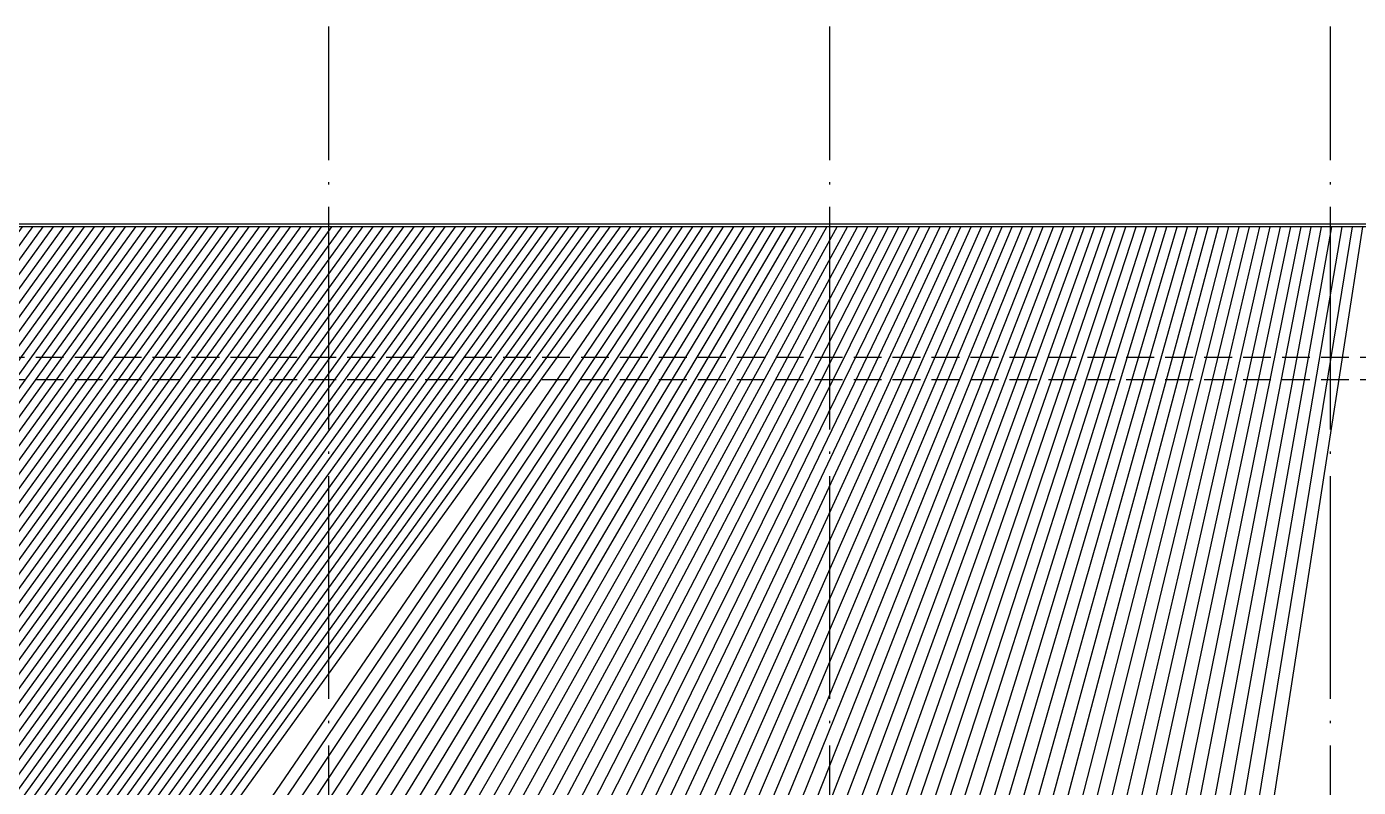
# Model space of a CAD drawing. Extents: x -4210259 to 293730, y -7499 to 868879.
# Drawn here: x -1069454 to -1045520, y 524815 to 538485 of the extents above; entities that cross this region are included whole.
import ezdxf

# ---------------------------------------------------------------- set-up
doc = ezdxf.new("R2010")
doc.units = 0
doc.header["$LTSCALE"] = 1000
doc.header["$MEASUREMENT"] = 0
doc.linetypes.add('__DASH', pattern=[0.35, 0.25, -0.1])
doc.linetypes.add('DOTE', pattern=[2.42, 2, -0.2, 0.02, -0.2])
for name, color, linetype in [('A-AXIS-DOTE', 14, 'DOTE'), ('A-HATCH-2', 251, 'Continuous'), ('A-LIN-V', 9, 'Continuous')]:
    doc.layers.add(name, color=color, linetype=linetype)

msp = doc.modelspace()

# ---------------------------------------------------------------- hatches: boundary and pattern name
at = {"layer": 'A-HATCH-2'}
h = msp.add_hatch(dxfattribs=at)
h.set_pattern_fill('ANSI31', color=256, scale=150, angle=45)
h.set_pattern_definition([(90, (-40599568146.96, -3384804562), (-238.125, -2e-30), [])])
h.paths.add_polyline_path([(-1070820.7, 517237.5), (-1047430, 517237.5), (-1047640.7, 517237.5), (-1068520.7, 517237.5), (-1068520.7, 519637.5), (-1047620.7, 519637.5), (-1047620.7, 517237.5), (-1047430, 517237.5), (-1047080, 517237.5), (-1043820.7, 517237.5), (-1045320.7, 517237.5), (-1045320.7, 534887.5), (-1070820.7, 534887.5)])

# ---------------------------------------------------------------- linework, layer by layer
at = {"layer": 'A-AXIS-DOTE', "ltscale": 2}
for p, q in [((-1064020.7, 511887.5), (-1064020.7, 538485.1)), ((-1055020.7, 511887.5), (-1055020.7, 538485.1)), ((-1046020.7, 511887.5), (-1046020.7, 538485.1))]:
    msp.add_line(p, q, dxfattribs=at)
at = {"layer": 'A-AXIS-DOTE', "linetype": '__DASH', "ltscale": 2}
for p, q in [((-940690, 534937.5), (-1111279.8, 534937.5)), ((-940690, 532537.5), (-1111279.8, 532537.5)), ((-940690, 532137.5), (-1111279.8, 532137.5))]:
    msp.add_line(p, q, dxfattribs=at)
at = {"layer": 'A-LIN-V'}
for p, q in [((-946220.7, 534937.5), (-1104220.7, 534937.5)), ((-946220.7, 534887.5), (-1104220.7, 534887.5))]:
    msp.add_line(p, q, dxfattribs=at)

doc.saveas('drawing.dxf')
